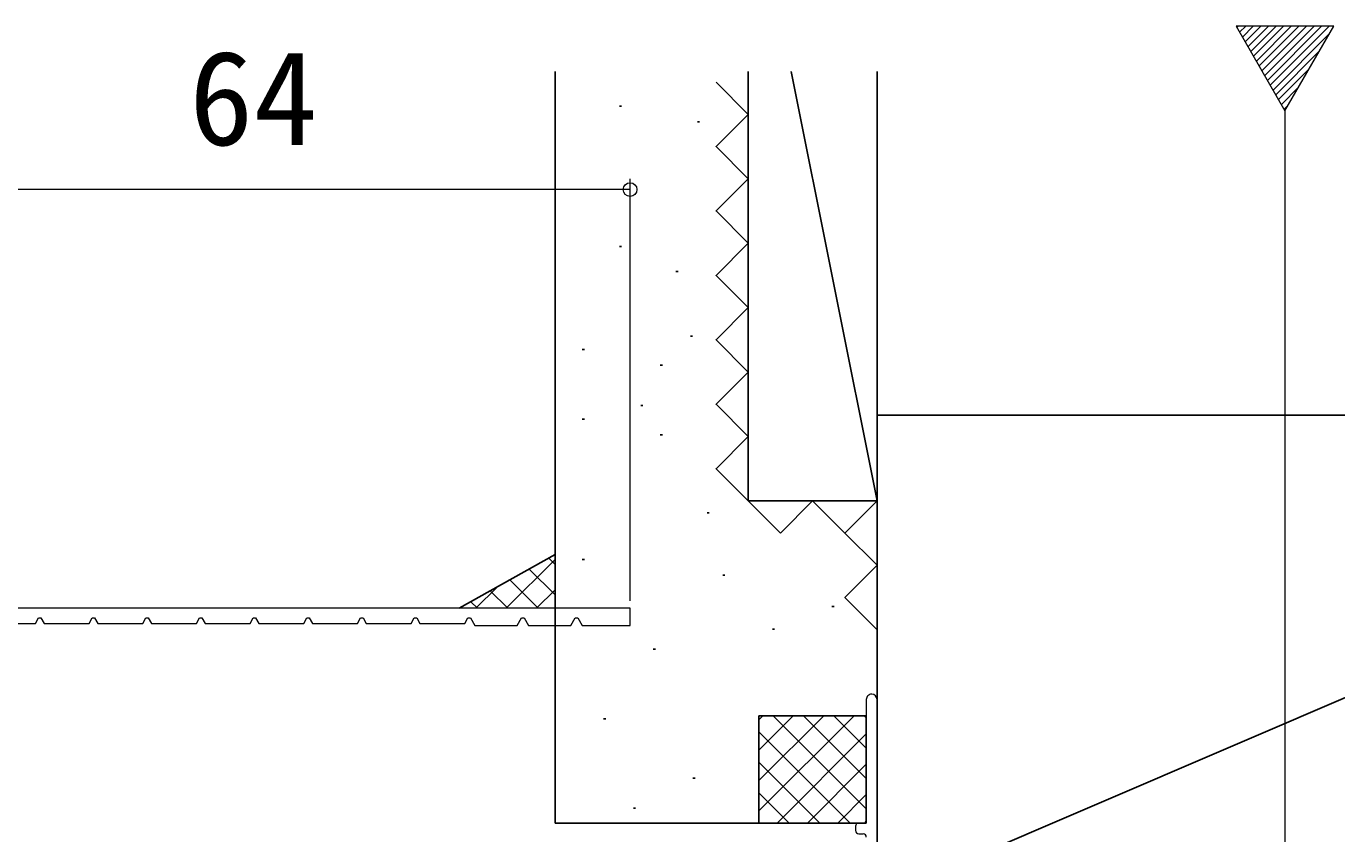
# Model space of a CAD drawing. Units: millimetres, scale not verified. Extents: x -525 to 525, y -785 to 780.
# Drawn here: x 95 to 217.1, y 506.3 to 581.5 of the extents above; entities that cross this region are included whole.
import ezdxf
from ezdxf.enums import TextEntityAlignment as Align

# ---------------------------------------------------------------- set-up
doc = ezdxf.new("R2010")
doc.units = ezdxf.units.MM
doc.header["$LTSCALE"] = 4
for name, color, linetype, lineweight in [('0-2_YKK_11', 4, 'Continuous', 18), ('0-3_YKK_12', 1, 'Continuous', 18), ('0-5_YKK_D', 6, 'Continuous', 18)]:
    doc.layers.add(name, color=color, linetype=linetype, lineweight=lineweight)
doc.layers.add('0-7_YSS_K', color=3, linetype='Continuous')
doc.layers.add('0-8_YSS_KE', color=3, linetype='Continuous')
doc.styles.add('ＭＳ ゴシック', font='')
doc.styles.get('ＭＳ ゴシック').set_extended_font_data('MS Gothic')

msp = doc.modelspace()

# ---------------------------------------------------------------- linework, layer by layer
at = {"layer": '0-2_YKK_11'}
for p, q in [((173.237, 518.806), (173.237, 507.606)), ((174.237, 488.406), (174.237, 518.806)), ((172.237, 507.006), (172.237, 506.606)), ((172.937, 507.306), (172.537, 507.306)), ((172.537, 506.306), (172.937, 506.306))]:
    msp.add_line(p, q, dxfattribs=at)
at = {"layer": '0-2_YKK_11', "color": 30}
for points in [[(151.237, 527.306), (86.937, 527.306)], [(91.641, 525.906), (95.832, 525.906), (96.121, 526.406), (96.352, 526.406), (96.641, 525.906), (100.832, 525.906), (101.121, 526.406), (101.352, 526.406)], [(101.352, 526.406), (101.641, 525.906), (105.832, 525.906), (106.121, 526.406), (106.352, 526.406), (106.641, 525.906), (110.832, 525.906), (111.121, 526.406), (111.352, 526.406), (111.641, 525.906), (115.832, 525.906), (116.121, 526.406), (116.352, 526.406), (116.641, 525.906), (120.832, 525.906), (121.121, 526.406), (121.352, 526.406), (121.641, 525.906), (125.832, 525.906), (126.121, 526.406), (126.352, 526.406), (126.641, 525.906), (130.832, 525.906), (131.121, 526.406), (131.352, 526.406), (131.641, 525.906), (135.832, 525.906), (136.121, 526.406), (136.352, 526.406), (136.756, 525.706), (140.717, 525.706), (141.121, 526.406), (141.352, 526.406), (141.756, 525.706), (145.717, 525.706), (146.121, 526.406), (146.352, 526.406), (146.756, 525.706), (151.237, 525.706), (151.237, 527.306)]]:
    msp.add_lwpolyline(points, dxfattribs=at)
at = {"layer": '0-2_YKK_11'}
for centre, radius, start, end in [((173.737, 518.806), 0.5, 89.99998, 180.00002), ((173.737, 518.806), 0.5, 0, 89.99998), ((172.537, 507.006), 0.3, 89.99998, 180.00002), ((172.937, 507.606), 0.3, 270, 0), ((172.537, 506.606), 0.3, 180.00002, 270), ((172.937, 506.006), 0.3, 0, 89.99998)]:
    msp.add_arc(centre, radius, start, end, dxfattribs=at)
at = {"layer": '0-3_YKK_12'}
for p, q in [((207.756, 581.404), (207.871, 581.519)), ((208.015, 580.956), (208.578, 581.519)), ((208.274, 580.508), (209.285, 581.519)), ((208.533, 580.06), (209.992, 581.519)), ((208.791, 579.611), (210.699, 581.519)), ((209.05, 579.163), (211.406, 581.519)), ((209.309, 578.715), (212.113, 581.519)), ((209.568, 578.266), (212.82, 581.519)), ((209.827, 577.818), (213.528, 581.519)), ((210.085, 577.37), (214.235, 581.519)), ((210.344, 576.922), (214.942, 581.519)), ((210.603, 576.473), (215.649, 581.519)), ((210.862, 576.025), (216.356, 581.519)), ((211.121, 575.577), (216.401, 580.857)), ((211.38, 575.128), (215.435, 579.184)), ((211.638, 574.68), (214.469, 577.511)), ((211.897, 574.232), (213.503, 575.838)), ((212.156, 573.784), (212.537, 574.165)), ((212.237, 573.644), (212.237, 418.775))]:
    msp.add_line(p, q, dxfattribs=at)
msp.add_lwpolyline([(207.69, 581.519), (212.237, 573.644), (216.783, 581.519)], close=True, dxfattribs=at)
at = {"layer": '0-5_YKK_D'}
for p, q in [((151.237, 528.006), (151.237, 567.305)), ((151.237, 566.305), (86.937, 566.305))]:
    msp.add_line(p, q, dxfattribs=at)
msp.add_circle((151.237, 566.305), 0.637, dxfattribs=at)
at = {"layer": '0-7_YSS_K'}
for p, q in [((162.237, 577.305), (162.237, 537.311)), ((166.238, 577.305), (174.237, 537.311)), ((150.24, 574.08), (150.44, 574.08)), ((157.51, 572.626), (157.71, 572.626)), ((150.24, 560.995), (150.44, 560.995)), ((155.495, 558.674), (155.695, 558.674)), ((156.856, 552.66), (157.056, 552.66)), ((146.772, 551.405), (146.972, 551.405)), ((154.042, 549.951), (154.242, 549.951)), ((152.23, 546.184), (152.43, 546.184)), ((146.772, 544.923), (146.972, 544.923)), ((174.237, 500.306), (279.237, 545.306)), ((154.042, 543.469), (154.242, 543.469)), ((165.237, 534.311), (162.237, 537.311)), ((168.237, 537.311), (165.237, 534.311)), ((171.237, 534.311), (168.237, 537.311)), ((174.237, 537.311), (171.237, 534.311)), ((158.403, 536.2), (158.603, 536.2)), ((135.311, 527.306), (144.237, 532.306)), ((139.694, 527.306), (144.237, 531.848)), ((144.237, 531.391), (143.65, 531.977)), ((146.772, 531.838), (146.972, 531.838)), ((142.665, 527.306), (140.024, 529.946)), ((144.237, 528.562), (141.837, 530.962)), ((159.857, 530.385), (160.057, 530.385)), ((136.866, 527.306), (138.846, 529.286)), ((139.836, 527.306), (138.212, 528.931)), ((142.522, 527.306), (144.237, 529.02)), ((137.008, 527.306), (136.399, 527.915)), ((170.034, 527.477), (170.234, 527.477)), ((164.49, 525.353), (164.69, 525.353)), ((153.388, 523.503), (153.588, 523.503)), ((148.762, 517.027), (148.962, 517.027)), ((163.237, 508.448), (172.094, 517.306)), ((163.237, 511.276), (169.266, 517.306)), ((163.237, 514.105), (166.438, 517.306)), ((163.237, 516.933), (163.609, 517.306)), ((164.55, 517.306), (173.237, 508.62)), ((167.379, 517.306), (173.237, 511.448)), ((170.207, 517.306), (173.237, 514.276)), ((173.036, 517.306), (173.237, 517.105)), ((173.237, 517.306), (173.237, 507.306)), ((163.237, 515.791), (171.722, 507.306)), ((164.923, 507.306), (173.237, 515.62)), ((163.237, 512.963), (168.893, 507.306)), ((167.751, 507.306), (173.237, 512.791)), ((157.089, 511.476), (157.289, 511.476)), ((163.237, 510.134), (166.065, 507.306)), ((170.58, 507.306), (173.237, 509.963)), ((151.538, 508.7), (151.738, 508.7)), ((173.237, 507.306), (163.237, 507.306))]:
    msp.add_line(p, q, dxfattribs=at)
for points in [[(162.237, 549.311), (159.237, 552.311), (162.237, 555.311), (159.237, 558.311), (162.237, 561.311), (159.237, 564.311), (162.237, 567.311), (159.237, 570.311), (162.237, 573.311), (159.237, 576.311)], [(174.237, 577.305), (174.237, 537.311), (162.237, 537.311)], [(162.237, 537.311), (159.237, 540.311), (162.237, 543.311), (159.237, 546.311), (162.237, 549.311)], [(174.237, 525.311), (171.237, 528.311), (174.237, 531.311), (171.237, 534.311)]]:
    msp.add_lwpolyline(points, dxfattribs=at)
at = {"layer": '0-8_YSS_KE'}
for p, q in [((144.237, 577.305), (144.237, 507.306)), ((174.237, 545.306), (279.237, 545.306)), ((163.237, 517.306), (163.237, 507.306)), ((173.237, 517.306), (163.237, 517.306)), ((163.237, 507.306), (144.237, 507.306))]:
    msp.add_line(p, q, dxfattribs=at)
msp.add_lwpolyline([(174.237, 545.306), (174.237, 500.306), (279.237, 500.306)], dxfattribs=at)

# ---------------------------------------------------------------- texts
at = {"layer": '0-5_YKK_D', "style": 'ＭＳ ゴシック'}
msp.add_text('64', height=8.798, dxfattribs=at).set_placement((110.155, 567.805), align=Align.BOTTOM_LEFT)

doc.saveas('drawing.dxf')
